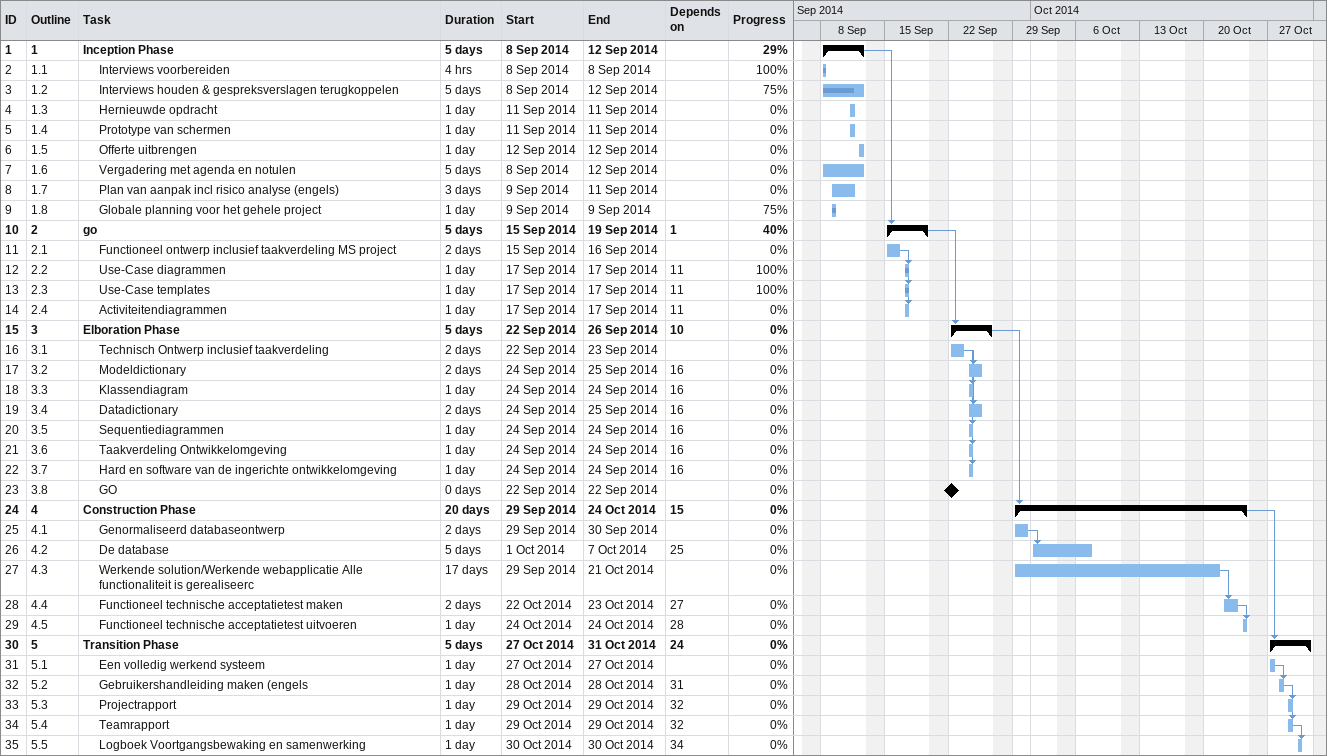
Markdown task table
| ID | WBS | Task | Duration | Start | Finish | Predecessors | % complete |
|---|---|---|---|---|---|---|---|
| 1 | 1 | **Inception Phase** | 5d | 2014-09-08 | 2014-09-12 |  | 29 |
| 2 | 1.1 | Interviews voorbereiden | 4h | 2014-09-08 | 2014-09-08 |  | 100 |
| 3 | 1.2 | Interviews houden & gespreksverslagen terugkoppelen | 5d | 2014-09-08 | 2014-09-12 |  | 75 |
| 4 | 1.3 | Hernieuwde opdracht | 1d | 2014-09-11 | 2014-09-11 |  | 0 |
| 5 | 1.4 | Prototype van schermen | 1d | 2014-09-11 | 2014-09-11 |  | 0 |
| 6 | 1.5 | Offerte uitbrengen | 1d | 2014-09-12 | 2014-09-12 |  | 0 |
| 7 | 1.6 | Vergadering met agenda en notulen | 5d | 2014-09-08 | 2014-09-12 |  | 0 |
| 8 | 1.7 | Plan van aanpak incl risico analyse (engels) | 3d | 2014-09-09 | 2014-09-11 |  | 0 |
| 9 | 1.8 | Globale planning voor het gehele project | 1d | 2014-09-09 | 2014-09-09 |  | 75 |
| 10 | 2 | **go** | 5d | 2014-09-15 | 2014-09-19 | 1 | 40 |
| 11 | 2.1 | Functioneel ontwerp inclusief taakverdeling MS project | 2d | 2014-09-15 | 2014-09-16 |  | 0 |
| 12 | 2.2 | Use-Case diagrammen | 1d | 2014-09-17 | 2014-09-17 | 11 | 100 |
| 13 | 2.3 | Use-Case templates | 1d | 2014-09-17 | 2014-09-17 | 11 | 100 |
| 14 | 2.4 | Activiteitendiagrammen | 1d | 2014-09-17 | 2014-09-17 | 11 | 0 |
| 15 | 3 | **Elboration Phase** | 5d | 2014-09-22 | 2014-09-26 | 10 | 0 |
| 16 | 3.1 | Technisch Ontwerp inclusief taakverdeling | 2d | 2014-09-22 | 2014-09-23 |  | 0 |
| 17 | 3.2 | Modeldictionary | 2d | 2014-09-24 | 2014-09-25 | 16 | 0 |
| 18 | 3.3 | Klassendiagram | 1d | 2014-09-24 | 2014-09-24 | 16 | 0 |
| 19 | 3.4 | Datadictionary | 2d | 2014-09-24 | 2014-09-25 | 16 | 0 |
| 20 | 3.5 | Sequentiediagrammen | 1d | 2014-09-24 | 2014-09-24 | 16 | 0 |
| 21 | 3.6 | Taakverdeling Ontwikkelomgeving | 1d | 2014-09-24 | 2014-09-24 | 16 | 0 |
| 22 | 3.7 | Hard en software van de ingerichte ontwikkelomgeving | 1d | 2014-09-24 | 2014-09-24 | 16 | 0 |
| 23 | 3.8 | GO | 0d | 2014-09-22 | 2014-09-22 |  | 0 |
| 24 | 4 | **Construction Phase** | 20d | 2014-09-29 | 2014-10-24 | 15 | 0 |
| 25 | 4.1 | Genormaliseerd databaseontwerp | 2d | 2014-09-29 | 2014-09-30 |  | 0 |
| 26 | 4.2 | De database | 5d | 2014-10-01 | 2014-10-07 | 25 | 0 |
| 27 | 4.3 | Werkende solution/Werkende webapplicatie Alle functionaliteit is gerealiseerc | 17d | 2014-09-29 | 2014-10-21 |  | 0 |
| 28 | 4.4 | Functioneel technische acceptatietest maken | 2d | 2014-10-22 | 2014-10-23 | 27 | 0 |
| 29 | 4.5 | Functioneel technische acceptatietest uitvoeren | 1d | 2014-10-24 | 2014-10-24 | 28 | 0 |
| 30 | 5 | **Transition Phase** | 5d | 2014-10-27 | 2014-10-31 | 24 | 0 |
| 31 | 5.1 | Een volledig werkend systeem | 1d | 2014-10-27 | 2014-10-27 |  | 0 |
| 32 | 5.2 | Gebruikershandleiding maken (engels | 1d | 2014-10-28 | 2014-10-28 | 31 | 0 |
| 33 | 5.3 | Projectrapport | 1d | 2014-10-29 | 2014-10-29 | 32 | 0 |
| 34 | 5.4 | Teamrapport | 1d | 2014-10-29 | 2014-10-29 | 32 | 0 |
| 35 | 5.5 | Logboek Voortgangsbewaking en samenwerking | 1d | 2014-10-30 | 2014-10-30 | 34 | 0 |
